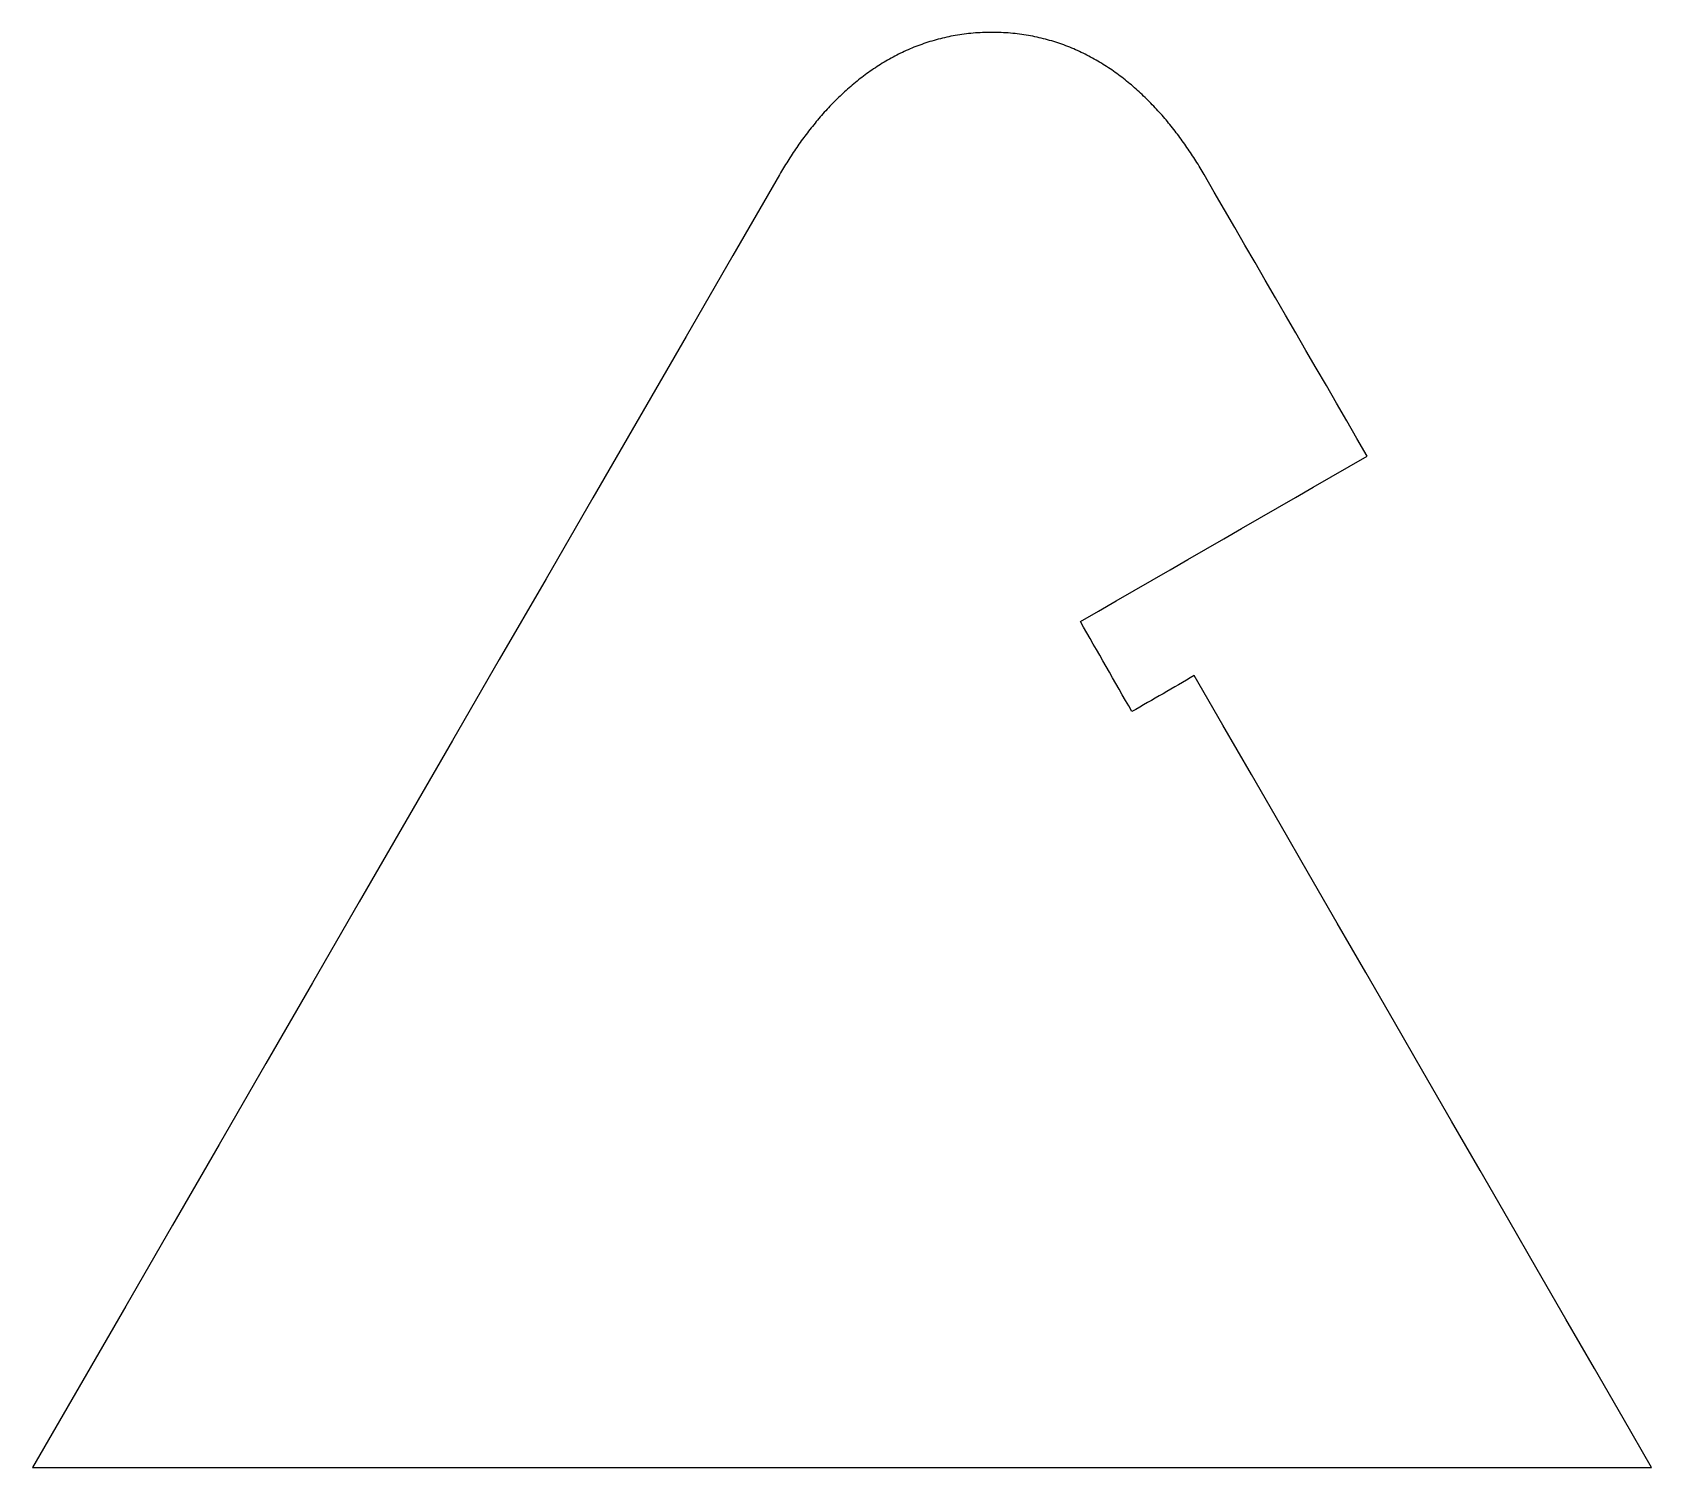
# Model space of a CAD drawing. Extents: x 96.4 to 113.9, y -156.4 to -140.9.
import ezdxf

# ---------------------------------------------------------------- set-up
doc = ezdxf.new("R2010")
doc.units = 0
doc.header["$MEASUREMENT"] = 0
doc.layers.add('CALQUE_1', color=7, linetype='CONTINUOUS')

msp = doc.modelspace()

# ---------------------------------------------------------------- linework, layer by layer
at = {"layer": 'CALQUE_1', "color": 7}
msp.add_open_spline([(110.847, -145.455), (110.847, -145.455), (110.654, -145.567), (110.654, -145.567), (110.654, -145.567), (110.46, -145.678), (110.46, -145.678), (110.46, -145.678), (110.267, -145.79), (110.267, -145.79), (110.267, -145.79), (110.074, -145.902), (110.074, -145.902), (110.074, -145.902), (109.88, -146.013), (109.88, -146.013), (109.88, -146.013), (109.687, -146.125), (109.687, -146.125), (109.687, -146.125), (109.494, -146.236), (109.494, -146.236), (109.494, -146.236), (109.301, -146.348), (109.301, -146.348), (109.301, -146.348), (109.107, -146.459), (109.107, -146.459), (109.107, -146.459), (108.914, -146.571), (108.914, -146.571), (108.914, -146.571), (108.721, -146.683), (108.721, -146.683), (108.721, -146.683), (108.527, -146.794), (108.527, -146.794), (108.527, -146.794), (108.334, -146.906), (108.334, -146.906), (108.334, -146.906), (108.141, -147.017), (108.141, -147.017), (108.141, -147.017), (107.948, -147.129), (107.948, -147.129), (107.948, -147.129), (107.754, -147.241), (107.754, -147.241), (107.754, -147.241), (107.789, -147.302), (107.789, -147.302), (107.789, -147.302), (107.824, -147.362), (107.824, -147.362), (107.824, -147.362), (107.858, -147.423), (107.858, -147.423), (107.858, -147.423), (107.893, -147.484), (107.893, -147.484), (107.893, -147.484), (107.928, -147.545), (107.928, -147.545), (107.928, -147.545), (107.962, -147.606), (107.962, -147.606), (107.962, -147.606), (107.997, -147.667), (107.997, -147.667), (107.997, -147.667), (108.032, -147.727), (108.032, -147.727), (108.032, -147.727), (108.067, -147.788), (108.067, -147.788), (108.067, -147.788), (108.101, -147.849), (108.101, -147.849), (108.101, -147.849), (108.136, -147.91), (108.136, -147.91), (108.136, -147.91), (108.171, -147.971), (108.171, -147.971), (108.171, -147.971), (108.205, -148.032), (108.205, -148.032), (108.205, -148.032), (108.24, -148.092), (108.24, -148.092), (108.24, -148.092), (108.275, -148.153), (108.275, -148.153), (108.275, -148.153), (108.309, -148.214), (108.309, -148.214), (108.309, -148.214), (108.352, -148.19), (108.352, -148.19), (108.352, -148.19), (108.394, -148.165), (108.394, -148.165), (108.394, -148.165), (108.436, -148.141), (108.436, -148.141), (108.436, -148.141), (108.478, -148.117), (108.478, -148.117), (108.478, -148.117), (108.52, -148.093), (108.52, -148.093), (108.52, -148.093), (108.562, -148.068), (108.562, -148.068), (108.562, -148.068), (108.604, -148.044), (108.604, -148.044), (108.604, -148.044), (108.646, -148.02), (108.646, -148.02), (108.646, -148.02), (108.688, -147.995), (108.688, -147.995), (108.688, -147.995), (108.73, -147.971), (108.73, -147.971), (108.73, -147.971), (108.772, -147.947), (108.772, -147.947), (108.772, -147.947), (108.814, -147.923), (108.814, -147.923), (108.814, -147.923), (108.856, -147.898), (108.856, -147.898), (108.856, -147.898), (108.898, -147.874), (108.898, -147.874), (108.898, -147.874), (108.94, -147.85), (108.94, -147.85), (108.94, -147.85), (108.982, -147.825), (108.982, -147.825), (108.982, -147.825), (109.291, -148.36), (109.291, -148.36), (109.291, -148.36), (109.599, -148.894), (109.599, -148.894), (109.599, -148.894), (109.908, -149.428), (109.908, -149.428), (109.908, -149.428), (110.216, -149.962), (110.216, -149.962), (110.216, -149.962), (110.525, -150.497), (110.525, -150.497), (110.525, -150.497), (110.833, -151.031), (110.833, -151.031), (110.833, -151.031), (111.142, -151.565), (111.142, -151.565), (111.142, -151.565), (111.45, -152.1), (111.45, -152.1), (111.45, -152.1), (111.759, -152.634), (111.759, -152.634), (111.759, -152.634), (112.067, -153.168), (112.067, -153.168), (112.067, -153.168), (112.376, -153.703), (112.376, -153.703), (112.376, -153.703), (112.684, -154.237), (112.684, -154.237), (112.684, -154.237), (112.993, -154.771), (112.993, -154.771), (112.993, -154.771), (113.301, -155.306), (113.301, -155.306), (113.301, -155.306), (113.61, -155.84), (113.61, -155.84), (113.61, -155.84), (113.918, -156.374), (113.918, -156.374), (113.918, -156.374), (112.826, -156.374), (112.826, -156.374), (112.826, -156.374), (111.734, -156.374), (111.734, -156.374), (111.734, -156.374), (110.642, -156.374), (110.642, -156.374), (110.642, -156.374), (109.55, -156.374), (109.55, -156.374), (109.55, -156.374), (108.458, -156.374), (108.458, -156.374), (108.458, -156.374), (107.365, -156.374), (107.365, -156.374), (107.365, -156.374), (106.273, -156.374), (106.273, -156.374), (106.273, -156.374), (105.181, -156.374), (105.181, -156.374), (105.181, -156.374), (104.089, -156.374), (104.089, -156.374), (104.089, -156.374), (102.997, -156.374), (102.997, -156.374), (102.997, -156.374), (101.905, -156.374), (101.905, -156.374), (101.905, -156.374), (100.813, -156.374), (100.813, -156.374), (100.813, -156.374), (99.721, -156.374), (99.721, -156.374), (99.721, -156.374), (98.629, -156.374), (98.629, -156.374), (98.629, -156.374), (97.537, -156.374), (97.537, -156.374), (97.537, -156.374), (96.444, -156.374), (96.444, -156.374), (96.444, -156.374), (96.948, -155.502), (96.948, -155.502), (96.948, -155.502), (97.452, -154.63), (97.452, -154.63), (97.452, -154.63), (97.956, -153.757), (97.956, -153.757), (97.956, -153.757), (98.46, -152.885), (98.46, -152.885), (98.46, -152.885), (98.964, -152.013), (98.964, -152.013), (98.964, -152.013), (99.468, -151.141), (99.468, -151.141), (99.468, -151.141), (99.972, -150.268), (99.972, -150.268), (99.972, -150.268), (100.475, -149.396), (100.475, -149.396), (100.475, -149.396), (100.979, -148.524), (100.979, -148.524), (100.979, -148.524), (101.483, -147.652), (101.483, -147.652), (101.483, -147.652), (101.987, -146.779), (101.987, -146.779), (101.987, -146.779), (102.491, -145.907), (102.491, -145.907), (102.491, -145.907), (102.995, -145.035), (102.995, -145.035), (102.995, -145.035), (103.499, -144.163), (103.499, -144.163), (103.499, -144.163), (104.003, -143.291), (104.003, -143.291), (104.003, -143.291), (104.507, -142.418), (104.507, -142.418), (104.535, -142.369), (104.565, -142.32), (104.596, -142.271), (104.627, -142.222), (104.658, -142.173), (104.692, -142.125), (104.725, -142.077), (104.759, -142.03), (104.794, -141.983), (104.83, -141.936), (104.866, -141.89), (104.904, -141.845), (104.941, -141.799), (104.98, -141.755), (105.02, -141.712), (105.06, -141.668), (105.102, -141.626), (105.144, -141.585), (105.187, -141.544), (105.23, -141.504), (105.275, -141.465), (105.32, -141.426), (105.366, -141.389), (105.414, -141.354), (105.461, -141.318), (105.51, -141.284), (105.56, -141.251), (105.609, -141.219), (105.66, -141.188), (105.713, -141.159), (105.765, -141.131), (105.819, -141.104), (105.874, -141.079), (105.929, -141.054), (105.985, -141.031), (106.043, -141.011), (106.1, -140.99), (106.159, -140.972), (106.22, -140.956), (106.28, -140.94), (106.341, -140.926), (106.404, -140.915), (106.467, -140.904), (106.531, -140.896), (106.597, -140.89), (106.663, -140.885), (106.73, -140.882), (106.798, -140.882), (106.867, -140.882), (106.934, -140.885), (107, -140.89), (107.065, -140.896), (107.129, -140.904), (107.192, -140.915), (107.256, -140.926), (107.317, -140.94), (107.377, -140.956), (107.437, -140.972), (107.496, -140.99), (107.554, -141.01), (107.611, -141.031), (107.668, -141.054), (107.723, -141.079), (107.777, -141.103), (107.831, -141.13), (107.884, -141.159), (107.936, -141.188), (107.987, -141.219), (108.037, -141.251), (108.086, -141.283), (108.135, -141.317), (108.183, -141.353), (108.23, -141.389), (108.276, -141.426), (108.321, -141.464), (108.366, -141.503), (108.409, -141.543), (108.452, -141.584), (108.494, -141.625), (108.535, -141.667), (108.575, -141.711), (108.616, -141.754), (108.654, -141.799), (108.692, -141.844), (108.73, -141.889), (108.766, -141.935), (108.802, -141.982), (108.837, -142.028), (108.871, -142.076), (108.904, -142.124), (108.937, -142.172), (108.969, -142.221), (109, -142.269), (109.031, -142.318), (109.06, -142.367), (109.089, -142.417), (109.089, -142.417), (109.199, -142.607), (109.199, -142.607), (109.199, -142.607), (109.309, -142.797), (109.309, -142.797), (109.309, -142.797), (109.419, -142.987), (109.419, -142.987), (109.419, -142.987), (109.529, -143.177), (109.529, -143.177), (109.529, -143.177), (109.639, -143.366), (109.639, -143.366), (109.639, -143.366), (109.748, -143.556), (109.748, -143.556), (109.748, -143.556), (109.858, -143.746), (109.858, -143.746), (109.858, -143.746), (109.968, -143.936), (109.968, -143.936), (109.968, -143.936), (110.078, -144.126), (110.078, -144.126), (110.078, -144.126), (110.188, -144.316), (110.188, -144.316), (110.188, -144.316), (110.298, -144.506), (110.298, -144.506), (110.298, -144.506), (110.408, -144.695), (110.408, -144.695), (110.408, -144.695), (110.518, -144.885), (110.518, -144.885), (110.518, -144.885), (110.628, -145.075), (110.628, -145.075), (110.628, -145.075), (110.737, -145.265), (110.737, -145.265), (110.737, -145.265), (110.847, -145.455), (110.847, -145.455)], degree=3, knots=[0, 0, 0, 0, 1, 1, 1, 2, 2, 2, 3, 3, 3, 4, 4, 4, 5, 5, 5, 6, 6, 6, 7, 7, 7, 8, 8, 8, 9, 9, 9, 10, 10, 10, 11, 11, 11, 12, 12, 12, 13, 13, 13, 14, 14, 14, 15, 15, 15, 16, 16, 16, 17, 17, 17, 18, 18, 18, 19, 19, 19, 20, 20, 20, 21, 21, 21, 22, 22, 22, 23, 23, 23, 24, 24, 24, 25, 25, 25, 26, 26, 26, 27, 27, 27, 28, 28, 28, 29, 29, 29, 30, 30, 30, 31, 31, 31, 32, 32, 32, 33, 33, 33, 34, 34, 34, 35, 35, 35, 36, 36, 36, 37, 37, 37, 38, 38, 38, 39, 39, 39, 40, 40, 40, 41, 41, 41, 42, 42, 42, 43, 43, 43, 44, 44, 44, 45, 45, 45, 46, 46, 46, 47, 47, 47, 48, 48, 48, 49, 49, 49, 50, 50, 50, 51, 51, 51, 52, 52, 52, 53, 53, 53, 54, 54, 54, 55, 55, 55, 56, 56, 56, 57, 57, 57, 58, 58, 58, 59, 59, 59, 60, 60, 60, 61, 61, 61, 62, 62, 62, 63, 63, 63, 64, 64, 64, 65, 65, 65, 66, 66, 66, 67, 67, 67, 68, 68, 68, 69, 69, 69, 70, 70, 70, 71, 71, 71, 72, 72, 72, 73, 73, 73, 74, 74, 74, 75, 75, 75, 76, 76, 76, 77, 77, 77, 78, 78, 78, 79, 79, 79, 80, 80, 80, 81, 81, 81, 82, 82, 82, 83, 83, 83, 84, 84, 84, 85, 85, 85, 86, 86, 86, 87, 87, 87, 88, 88, 88, 89, 89, 89, 90, 90, 90, 91, 91, 91, 92, 92, 92, 93, 93, 93, 94, 94, 94, 95, 95, 95, 96, 96, 96, 97, 97, 97, 98, 98, 98, 99, 99, 99, 100, 100, 100, 101, 101, 101, 102, 102, 102, 103, 103, 103, 104, 104, 104, 105, 105, 105, 106, 106, 106, 107, 107, 107, 108, 108, 108, 109, 109, 109, 110, 110, 110, 111, 111, 111, 112, 112, 112, 113, 113, 113, 114, 114, 114, 115, 115, 115, 116, 116, 116, 117, 117, 117, 118, 118, 118, 119, 119, 119, 120, 120, 120, 121, 121, 121, 122, 122, 122, 123, 123, 123, 124, 124, 124, 125, 125, 125, 126, 126, 126, 127, 127, 127, 128, 128, 128, 129, 129, 129, 130, 130, 130, 131, 131, 131, 132, 132, 132, 133, 133, 133, 134, 134, 134, 135, 135, 135, 136, 136, 136, 137, 137, 137, 138, 138, 138, 139, 139, 139, 140, 140, 140, 141, 141, 141, 142, 142, 142, 143, 143, 143, 144, 144, 144, 144], dxfattribs=at)

doc.saveas('drawing.dxf')
